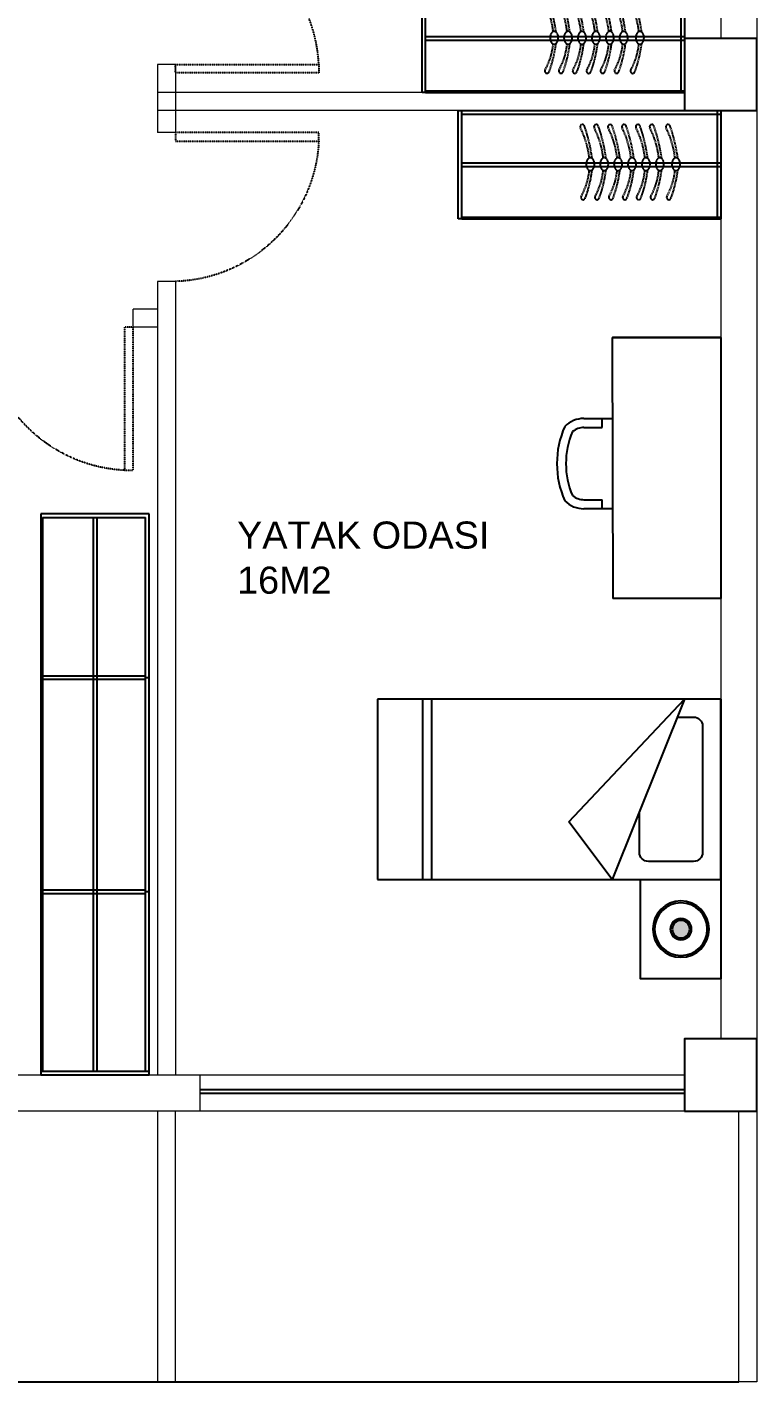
# Model space of a CAD drawing. Header units: millimetres. Extents: x 699029 to 727993, y 4486031 to 4516039.
# Drawn here: x 724335 to 724738, y 4489907 to 4490657 of the extents above; entities that cross this region are included whole.
import ezdxf

# ---------------------------------------------------------------- set-up
doc = ezdxf.new("R2010")
doc.units = ezdxf.units.MM
doc.linetypes.add('HIDDEN2', pattern=[0.1875, 0.125, -0.0625])
doc.linetypes.add('TIP 2_XREF$0$HIDDEN2', pattern=[4.7625, 3.175, -1.5875])
for name, color, linetype in [('A-BA', 1, 'Continuous'), ('A-TEFRIS', 251, 'Continuous'), ('TIP 2_XREF$0$IZDUSUM-2', 252, 'TIP 2_XREF$0$HIDDEN2')]:
    doc.layers.add(name, color=color, linetype=linetype)
doc.layers.add('DBM_w_sld', color=111, linetype='Continuous', lineweight=20)
doc.styles.get("Standard").update_dxf_attribs({"font": 'arial.ttf'})

# ---------------------------------------------------------------- blocks, each defined once
blk = doc.blocks.new('eeere')
at = {"color": 8, "linetype": 'HIDDEN2'}
blk.add_lwpolyline([(11494.09, 494), (11414.82, 494), (11414.82, 498.7), (11494.09, 498.7)], close=True, dxfattribs=at)
blk.add_arc((11412.37, 494.63), 81.83, 2.85431, 88.2863, dxfattribs=at)
blk = doc.blocks.new('rr')
at = {"layer": 'A-TEFRIS'}
blk.add_hatch(color=256, dxfattribs=at).paths.add_polyline_path([(625.82, 2497.72, -1), (635.52, 2497.72, -1)])
for p, q in [((503.19, 2475.72), (503.19, 2665.72)), ((503.19, 2665.72), (603.19, 2665.72)), ((603.19, 2665.72), (603.19, 2475.72)), ((503.19, 2640.72), (603.19, 2640.72)), ((503.19, 2635.72), (603.19, 2635.72)), ((571.19, 2559.72), (503.19, 2495.72)), ((603.19, 2535.72), (571.19, 2559.72)), ((503.19, 2495.72), (603.19, 2535.72)), ((588.19, 2520.72), (565.69, 2520.72)), ((593.19, 2490.72), (593.19, 2515.72)), ((513.19, 2499.72), (513.19, 2490.72)), ((518.19, 2485.72), (588.19, 2485.72)), ((603.19, 2475.72), (503.19, 2475.72))]:
    blk.add_line(p, q, dxfattribs=at)
blk.add_lwpolyline([(503.19, 2475.72), (658.19, 2475.72), (658.19, 2520.12), (603.19, 2520.12)], dxfattribs=at)
for radius in [15.6, 14.56, 5.89, 4.85]:
    blk.add_circle((630.67, 2497.72), radius, dxfattribs=at)
for centre, start, end in [((588.19, 2515.72), 0, 90), ((518.19, 2490.72), 180, 270), ((588.19, 2490.72), 270, 0)]:
    blk.add_arc(centre, 5, start, end, dxfattribs=at)
blk = doc.blocks.new('eee')
at = {"layer": 'A-TEFRIS'}
for p, q in [((13927.05, 2238.17), (13942.94, 2238.17)), ((13937.05, 2233.17), (13937.05, 2238.17)), ((13927.05, 2233.17), (13937.05, 2233.17)), ((13927.05, 2193.17), (13937.05, 2193.17)), ((13937.05, 2188.17), (13937.05, 2193.17)), ((13942.94, 2188.17), (13927.05, 2188.17))]:
    blk.add_line(p, q, dxfattribs=at)
for points in [[(13942.73, 2283.09), (13942.95, 2138.38)], [(13942.73, 2283.09), (14002.73, 2283.09), (14002.73, 2138.38)], [(14002.62, 2283.09), (13942.84, 2283.09)], [(14002.73, 2138.38), (13942.95, 2138.38)]]:
    blk.add_lwpolyline(points, dxfattribs=at)
for centre, radius, start, end in [((13927.05, 2223.17), 15, 90, 135), ((13962.57, 2213.17), 50.52, 155.92909, 204.07091), ((13961.98, 2213.17), 44.93, 156.77827, 203.22173), ((13927.05, 2223.17), 10, 90, 129.4919), ((13927.05, 2203.17), 15, 225, 270), ((13927.05, 2203.17), 10, 230.5081, 270)]:
    blk.add_arc(centre, radius, start, end, dxfattribs=at)
blk = doc.blocks.new('fwetwet')
at = {"layer": 'TIP 2_XREF$0$IZDUSUM-2', "ltscale": 0.1, "elevation": 23.97}
for points in [[(2491.31, -31581.72, -0.057952), (2494.19, -31569.82, -1.08017), (2495.89, -31570.6, 0.102886), (2492.49, -31581.51, 0.821198)], [(2498.09, -31581.73, -0.057952), (2500.97, -31569.83, -1.08017), (2502.67, -31570.61, 0.102886), (2499.27, -31581.52, 0.821198)], [(2503.92, -31581.73, -0.057952), (2506.8, -31569.83, -1.08017), (2508.5, -31570.61, 0.102886), (2505.1, -31581.52, 0.821198)], [(2509.75, -31581.72, -0.057952), (2512.63, -31569.82, -1.08017), (2514.33, -31570.61, 0.102886), (2510.93, -31581.51, 0.821198)], [(2515.58, -31581.72, -0.057952), (2518.46, -31569.82, -1.08017), (2520.16, -31570.6, 0.102886), (2516.76, -31581.51, 0.821198)], [(2521.41, -31581.73, -0.057952), (2524.29, -31569.83, -1.08017), (2525.99, -31570.61, 0.102886), (2522.59, -31581.52, 0.821198)], [(2527.24, -31581.73, -0.057952), (2530.12, -31569.83, -1.08017), (2531.82, -31570.61, 0.102886), (2528.42, -31581.52, 0.821198)], [(2491.31, -31586.55, 0.05069), (2494.55, -31600.17, 1.08017), (2496.25, -31599.39, -0.089234), (2492.49, -31586.76, -0.821198)], [(2498.09, -31586.56, 0.05069), (2501.33, -31600.17, 1.08017), (2503.03, -31599.39, -0.089234), (2499.27, -31586.77, -0.821198)], [(2503.92, -31586.56, 0.05069), (2507.16, -31600.18, 1.08017), (2508.86, -31599.39, -0.089234), (2505.1, -31586.77, -0.821198)], [(2509.75, -31586.55, 0.05069), (2512.99, -31600.17, 1.08017), (2514.69, -31599.39, -0.089234), (2510.93, -31586.76, -0.821198)], [(2515.58, -31586.55, 0.05069), (2518.82, -31600.17, 1.08017), (2520.52, -31599.39, -0.089234), (2516.76, -31586.76, -0.821198)], [(2521.41, -31586.56, 0.05069), (2524.65, -31600.18, 1.08017), (2526.35, -31599.39, -0.089234), (2522.59, -31586.77, -0.821198)], [(2527.24, -31586.56, 0.05069), (2530.48, -31600.17, 1.08017), (2532.18, -31599.39, -0.089234), (2528.42, -31586.77, -0.821198)]]:
    blk.add_lwpolyline(points, format="xyb", dxfattribs=at)
for points in [[(2492.08, -31581.43, -0.144333), (2492.7, -31581.62, -0.107177), (2493.31, -31582.23, -0.077818), (2493.67, -31583.06, -0.065016), (2493.81, -31584.14, -0.065016), (2493.67, -31585.22, -0.077818), (2493.3, -31586.05, -0.107177), (2492.7, -31586.66, -0.144333), (2492.08, -31586.84, -0.144333), (2491.46, -31586.66, -0.107177), (2490.85, -31586.05, -0.077818), (2490.48, -31585.22, -0.065016), (2490.34, -31584.14, -0.065016), (2490.48, -31583.06, -0.077818), (2490.85, -31582.23, -0.107177), (2491.46, -31581.62, -0.144333)], [(2498.86, -31581.44, -0.144333), (2499.47, -31581.62, -0.107177), (2500.08, -31582.23, -0.077818), (2500.45, -31583.06, -0.065016), (2500.59, -31584.14, -0.065016), (2500.45, -31585.22, -0.077818), (2500.08, -31586.05, -0.107177), (2499.47, -31586.66, -0.144333), (2498.85, -31586.84, -0.144333), (2498.23, -31586.66, -0.107177), (2497.63, -31586.05, -0.077818), (2497.26, -31585.22, -0.065016), (2497.12, -31584.14, -0.065016), (2497.26, -31583.06, -0.077818), (2497.63, -31582.23, -0.107177), (2498.24, -31581.62, -0.144333)], [(2504.69, -31581.44, -0.144333), (2505.3, -31581.62, -0.107177), (2505.91, -31582.23, -0.077818), (2506.28, -31583.06, -0.065016), (2506.42, -31584.14, -0.065016), (2506.28, -31585.22, -0.077818), (2505.91, -31586.05, -0.107177), (2505.3, -31586.66, -0.144333), (2504.68, -31586.85, -0.144333), (2504.06, -31586.66, -0.107177), (2503.46, -31586.05, -0.077818), (2503.09, -31585.22, -0.065016), (2502.95, -31584.14, -0.065016), (2503.09, -31583.06, -0.077818), (2503.46, -31582.23, -0.107177), (2504.07, -31581.62, -0.144333)], [(2510.52, -31581.43, -0.144333), (2511.14, -31581.62, -0.107177), (2511.74, -31582.23, -0.077818), (2512.11, -31583.06, -0.065016), (2512.25, -31584.14, -0.065016), (2512.11, -31585.22, -0.077818), (2511.74, -31586.05, -0.107177), (2511.13, -31586.66, -0.144333), (2510.51, -31586.84, -0.144333), (2509.9, -31586.66, -0.107177), (2509.29, -31586.05, -0.077818), (2508.92, -31585.22, -0.065016), (2508.78, -31584.14, -0.065016), (2508.92, -31583.06, -0.077818), (2509.29, -31582.23, -0.107177), (2509.9, -31581.62, -0.144333)], [(2516.35, -31581.43, -0.144333), (2516.97, -31581.61, -0.107177), (2517.57, -31582.22, -0.077818), (2517.94, -31583.06, -0.065016), (2518.08, -31584.14, -0.065016), (2517.94, -31585.21, -0.077818), (2517.57, -31586.05, -0.107177), (2516.96, -31586.66, -0.144333), (2516.35, -31586.84, -0.144333), (2515.73, -31586.66, -0.107177), (2515.12, -31586.05, -0.077818), (2514.75, -31585.21, -0.065016), (2514.61, -31584.13, -0.065016), (2514.75, -31583.06, -0.077818), (2515.12, -31582.22, -0.107177), (2515.73, -31581.61, -0.144333)], [(2522.18, -31581.44, -0.144333), (2522.8, -31581.62, -0.107177), (2523.4, -31582.23, -0.077818), (2523.77, -31583.06, -0.065016), (2523.91, -31584.14, -0.065016), (2523.77, -31585.22, -0.077818), (2523.4, -31586.05, -0.107177), (2522.79, -31586.66, -0.144333), (2522.18, -31586.85, -0.144333), (2521.56, -31586.66, -0.107177), (2520.95, -31586.05, -0.077818), (2520.58, -31585.22, -0.065016), (2520.44, -31584.14, -0.065016), (2520.58, -31583.06, -0.077818), (2520.95, -31582.23, -0.107177), (2521.56, -31581.62, -0.144333)], [(2528.01, -31581.44, -0.144333), (2528.63, -31581.62, -0.107177), (2529.24, -31582.23, -0.077818), (2529.6, -31583.06, -0.065016), (2529.74, -31584.14, -0.065016), (2529.6, -31585.22, -0.077818), (2529.23, -31586.05, -0.107177), (2528.63, -31586.66, -0.144333), (2528.01, -31586.84, -0.144333), (2527.39, -31586.66, -0.107177), (2526.78, -31586.05, -0.077818), (2526.41, -31585.22, -0.065016), (2526.27, -31584.14, -0.065016), (2526.42, -31583.06, -0.077818), (2526.78, -31582.23, -0.107177), (2527.39, -31581.62, -0.144333)]]:
    blk.add_lwpolyline(points, format="xyb", close=True, dxfattribs=at)
blk = doc.blocks.new('dolappp')
at = {"layer": 'A-TEFRIS'}
for p, q in [((12545.6, 2165.52), (12545.6, 2225.52)), ((12545.6, 2223.52), (12688.93, 2223.52))]:
    blk.add_line(p, q, dxfattribs=at)
for points in [[(12543.6, 2165.52), (12543.6, 2225.52)], [(12543.6, 2225.52), (12688.93, 2225.52)], [(12686.93, 2225.52), (12686.93, 2165.52)], [(12688.93, 2225.52), (12688.93, 2165.52)], [(12545.6, 2196.5), (12686.93, 2196.5)], [(12545.6, 2194.5), (12686.93, 2194.5)], [(12686.93, 2196.5), (12688.93, 2196.5)], [(12686.93, 2194.5), (12688.93, 2194.5)], [(12545.6, 2165.52), (12543.6, 2165.52)], [(12545.6, 2166.52), (12688.93, 2166.52)], [(12545.6, 2165.52), (12688.93, 2165.52)]]:
    blk.add_lwpolyline(points, dxfattribs=at)
at = {"layer": 'A-TEFRIS', "xscale": 1.320000000000001, "yscale": 1.320000000000001, "zscale": 1.320000000000001, "rotation": 180.0000000000001}
blk.add_blockref('fwetwet', (15953.73, -39495.22, -31.64), dxfattribs=at)
blk = doc.blocks.new('dsd')
at = {"layer": 'A-TEFRIS'}
for p, q in [((13768.3, 831.68), (13768.3, 1142.49)), ((13766.3, 953.09), (13766.3, 1140.49)), ((13766.3, 833.68), (13766.3, 953.09))]:
    blk.add_line(p, q, dxfattribs=at)
for points in [[(13708.3, 1142.49), (13708.3, 831.68)], [(13768.3, 1142.49), (13708.3, 1142.49)], [(13709.3, 1140.49), (13766.3, 1140.49)], [(13709.3, 1140.49), (13709.3, 953.09)], [(13737.3, 1140.49), (13737.3, 833.68)], [(13739.3, 1140.49), (13739.3, 833.68)], [(13766.3, 1052.71), (13709.3, 1052.71)], [(13766.3, 1050.71), (13709.3, 1050.71)], [(13766.3, 1051.91), (13768.3, 1051.91)], [(13709.3, 953.09), (13709.3, 833.68)], [(13766.3, 934.1), (13709.3, 934.1)], [(13766.3, 932.1), (13709.3, 932.1)], [(13766.3, 933.3), (13768.3, 933.3)], [(13768.3, 833.68), (13708.3, 833.68)], [(13768.3, 831.68), (13708.3, 831.68)]]:
    blk.add_lwpolyline(points, dxfattribs=at)

msp = doc.modelspace()

# ---------------------------------------------------------------- linework, layer by layer
at = {"color": 4}
for points in [[(724430.15, 4490068.9), (724698.46, 4490068.9)], [(724430.15, 4490066.9), (724698.46, 4490066.9)]]:
    msp.add_lwpolyline(points, dxfattribs=at)
at = {"color": 8}
msp.add_lwpolyline([(723989.85, 4489906.9), (724728.46, 4489906.9)], dxfattribs=at)
at = {"layer": 'A-BA', "ltscale": 10}
for points in [[(724698.44, 4490611.16), (724738.44, 4490611.16), (724738.44, 4490651.16), (724698.44, 4490651.16)], [(724698.46, 4490056.9), (724738.46, 4490056.9), (724738.46, 4490096.9), (724698.46, 4490096.9)]]:
    msp.add_lwpolyline(points, close=True, dxfattribs=at)
at = {"layer": 'DBM_w_sld'}
for points in [[(724738.44, 4491106.9), (724738.44, 4490056.9), (723979.85, 4490056.9), (723979.85, 4491106.9), (724698.44, 4491106.9)], [(724718.44, 4491066.9), (724718.44, 4490651.16)], [(724406.7, 4490636.69), (724406.7, 4490598.93)], [(724416.7, 4490636.69), (724406.7, 4490636.69)], [(724416.7, 4490636.69), (724416.7, 4490598.93)], [(724647.7, 4490621.16), (724406.7, 4490621.16)], [(724698.44, 4490611.16), (724406.7, 4490611.16)], [(724718.44, 4490611.16), (724718.44, 4490096.9)], [(724416.7, 4490598.93), (724406.7, 4490598.93)], [(724406.7, 4490516.52), (724406.7, 4490076.9)], [(724416.7, 4490516.52), (724406.7, 4490516.52)], [(724416.7, 4490516.52), (724416.7, 4490076.9)], [(724406.7, 4490501.16), (724393.17, 4490501.16)], [(724393.17, 4490491.16), (724393.17, 4490501.16)], [(724406.7, 4490491.16), (724393.17, 4490491.16)], [(724698.46, 4490076.9), (724276.7, 4490076.9)], [(724430.15, 4490076.9), (724430.15, 4490056.9)], [(724406.7, 4490056.9), (724406.7, 4489906.9), (724416.7, 4489906.9), (724416.7, 4490056.9)], [(724738.46, 4490056.9), (724738.46, 4489906.9), (724728.46, 4489906.9), (724728.46, 4490056.9)]]:
    msp.add_lwpolyline(points, dxfattribs=at)

# ---------------------------------------------------------------- block references
at = {"color": 5, "lineweight": 53}
for name, p in [('eeere', (713001.88, 4490137.98)), ('dolappp', (712009.51, 4488455.64)), ('dolappp', (712029.51, 4488385.64)), ('eee', (710715.71, 4488202.42)), ('dsd', (710633.81, 4489245.22))]:
    msp.add_blockref(name, p, dxfattribs=at)
at = {"color": 5, "lineweight": 53, "xscale": -1}
for p, rotation in [((713001.88, 4491092.94), 180), ((724887.17, 4501905.98), 90)]:
    msp.add_blockref('eeere', p, dxfattribs=dict(at, rotation=rotation))
at = {"xscale": -1, "rotation": 90}
msp.add_blockref('rr', (727194.16, 4490788.37), dxfattribs=at)

# ---------------------------------------------------------------- texts
at = {"color": 5, "lineweight": 53, "insert": (724450.72, 4490383.52), "char_height": 15, "attachment_point": 1}
msp.add_mtext_dynamic_manual_height_columns('{\\C7;YATAK ODASI\\P16M2}', width=2900.1629, gutter_width=75, heights=[-40.58], dxfattribs=at)

doc.saveas('drawing.dxf')
